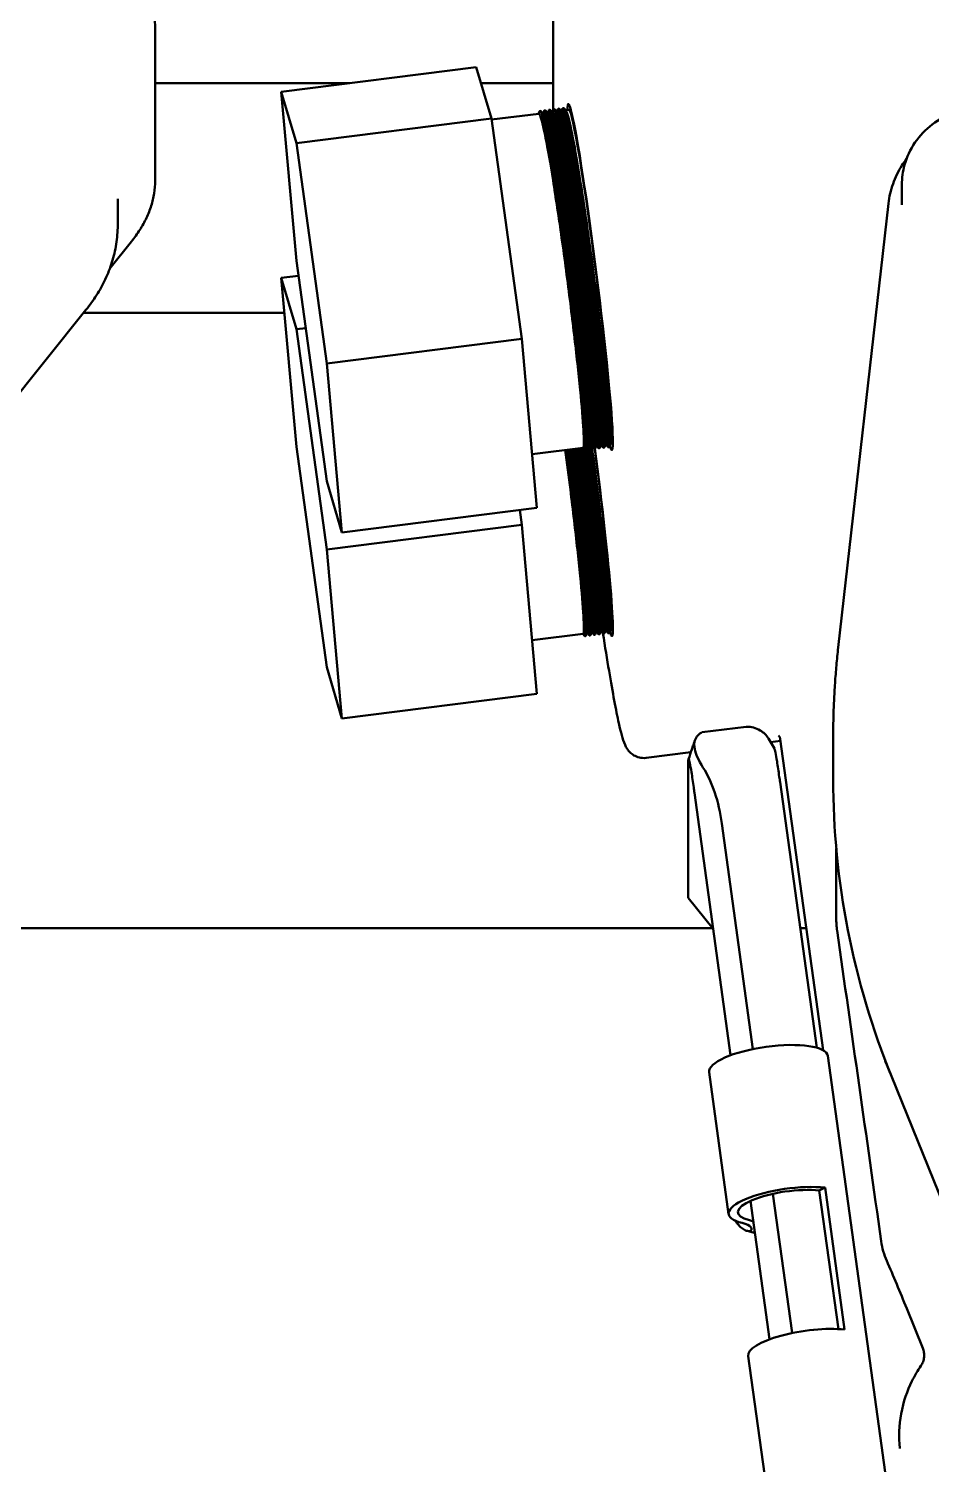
# Model space of a CAD drawing. Header units: inches. Extents: x 11 to 1621, y 11 to 1332.
# Drawn here: x 762.317 to 764.215, y 367.962 to 370.982 of the extents above; entities that cross this region are included whole.
import ezdxf

# ---------------------------------------------------------------- set-up
doc = ezdxf.new("R2010")
doc.units = ezdxf.units.IN
doc.header["$LTSCALE"] = 48
doc.header["$MEASUREMENT"] = 0
doc.layers.add('Visible (ANSI)', color=7, linetype='Continuous', lineweight=50)

msp = doc.modelspace()

# ---------------------------------------------------------------- linework, layer by layer
at = {"layer": 'Visible (ANSI)'}
for p, q in [((763.419928, 370.811079), (763.419928, 371.024192)), ((762.582819, 370.981705), (762.582819, 370.661682)), ((763.257909, 370.900598), (762.84806, 370.848998)), ((763.257909, 370.900598), (763.289803, 370.792663)), ((762.991778, 370.867092), (762.582819, 370.867092)), ((763.419928, 370.867092), (763.26781, 370.867092)), ((762.879954, 370.741063), (762.84806, 370.848998)), ((762.84806, 370.848998), (762.879954, 370.493583)), ((763.289803, 370.792663), (762.879954, 370.741063)), ((763.289803, 370.792663), (763.353591, 370.329313)), ((763.290115, 370.7904), (763.389287, 370.802886)), ((763.388733, 370.802816), (763.390675, 370.807445)), ((763.391671, 370.808555), (763.392891, 370.808709)), ((763.394139, 370.807874), (763.397839, 370.802982)), ((763.397162, 370.803877), (763.399046, 370.804114)), ((763.398492, 370.804045), (763.400433, 370.808674)), ((763.40143, 370.809784), (763.402649, 370.809938)), ((763.403897, 370.809103), (763.407598, 370.804211)), ((763.406921, 370.805106), (763.408804, 370.805343)), ((763.40825, 370.805273), (763.410191, 370.809902)), ((763.411188, 370.811013), (763.412408, 370.811166)), ((763.413656, 370.810331), (763.417356, 370.805439)), ((763.416679, 370.806334), (763.418562, 370.806572)), ((763.418008, 370.806502), (763.41995, 370.811131)), ((763.420946, 370.812241), (763.422166, 370.812395)), ((763.423414, 370.81156), (763.427114, 370.806668)), ((763.426437, 370.807563), (763.428321, 370.8078)), ((763.427767, 370.80773), (763.429708, 370.812359)), ((763.430705, 370.81347), (763.431924, 370.813623)), ((763.433172, 370.812788), (763.436873, 370.807896)), ((763.436195, 370.808792), (763.438079, 370.809029)), ((763.437525, 370.808959), (763.439466, 370.813588)), ((763.440463, 370.814698), (763.441683, 370.814852)), ((763.442931, 370.814017), (763.446631, 370.809125)), ((763.445954, 370.81002), (763.453086, 370.810918)), ((762.943742, 370.277713), (762.879954, 370.741063)), ((764.152919, 370.611233), (764.152919, 370.65347)), ((762.504079, 370.624032), (762.504079, 370.567557)), ((764.018955, 369.679848), (764.124575, 370.614026)), ((762.533054, 370.534129), (762.487541, 370.477192)), ((762.879954, 370.493583), (762.943742, 370.030233)), ((762.884275, 370.462194), (762.84806, 370.457635)), ((762.879954, 370.3497), (762.84806, 370.457635)), ((762.84806, 370.457635), (762.879954, 370.10222)), ((762.437419, 370.390336), (762.267752, 370.178084)), ((762.854656, 370.384129), (762.432457, 370.384129)), ((762.899424, 370.352151), (762.879954, 370.3497)), ((762.943742, 369.88635), (762.879954, 370.3497)), ((763.353591, 370.329313), (762.943742, 370.277713)), ((763.353591, 370.329313), (763.385486, 369.973899)), ((762.975636, 369.922299), (762.943742, 370.277713)), ((762.879954, 370.10222), (762.943742, 369.63887)), ((763.375347, 370.086875), (763.482688, 370.100389)), ((763.485625, 370.096008), (763.482343, 370.100346)), ((763.490624, 370.101999), (763.488251, 370.096343)), ((763.490353, 370.101354), (763.492446, 370.101618)), ((763.495383, 370.097236), (763.492101, 370.101574)), ((763.496161, 370.096716), (763.497381, 370.09687)), ((763.500382, 370.103228), (763.49801, 370.097571)), ((763.500111, 370.102583), (763.502205, 370.102846)), ((763.505141, 370.098465), (763.50186, 370.102803)), ((763.50592, 370.097945), (763.507139, 370.098098)), ((763.51014, 370.104456), (763.507768, 370.0988)), ((763.50987, 370.103811), (763.511963, 370.104075)), ((763.5149, 370.099693), (763.511618, 370.104032)), ((763.515678, 370.099173), (763.516898, 370.099327)), ((763.519899, 370.105685), (763.517526, 370.100029)), ((763.519628, 370.10504), (763.521721, 370.105304)), ((763.524658, 370.100922), (763.521376, 370.10526)), ((763.525436, 370.100402), (763.526656, 370.100555)), ((763.529657, 370.106914), (763.527285, 370.101257)), ((763.529386, 370.106269), (763.53148, 370.106532)), ((763.534416, 370.10215), (763.531135, 370.106489)), ((763.535195, 370.10163), (763.536414, 370.101784)), ((763.539415, 370.108142), (763.537043, 370.102486)), ((763.539145, 370.107497), (763.541608, 370.107807)), ((763.486403, 370.095487), (763.487623, 370.095641)), ((762.943742, 370.030233), (762.975636, 369.922299)), ((762.975636, 369.922299), (763.385486, 369.973899)), ((763.34927, 369.969339), (763.353591, 369.93795)), ((763.353591, 369.93795), (762.943742, 369.88635)), ((763.353591, 369.93795), (763.385486, 369.582535)), ((762.975636, 369.530935), (762.943742, 369.88635)), ((763.375347, 369.695511), (763.482688, 369.709026)), ((763.485625, 369.704644), (763.482343, 369.708982)), ((763.486403, 369.704124), (763.487623, 369.704277)), ((763.490624, 369.710636), (763.488251, 369.704979)), ((763.490353, 369.709991), (763.492446, 369.710254)), ((763.495383, 369.705873), (763.492101, 369.710211)), ((763.496161, 369.705352), (763.497381, 369.705506)), ((763.500382, 369.711864), (763.49801, 369.706208)), ((763.500111, 369.711219), (763.502205, 369.711483)), ((763.505141, 369.707101), (763.50186, 369.711439)), ((763.50592, 369.706581), (763.507139, 369.706734)), ((763.51014, 369.713093), (763.507768, 369.707436)), ((763.50987, 369.712448), (763.511963, 369.712711)), ((763.5149, 369.70833), (763.511618, 369.712668)), ((763.515678, 369.707809), (763.516898, 369.707963)), ((763.519899, 369.714321), (763.517526, 369.708665)), ((763.519628, 369.713676), (763.521721, 369.71394)), ((763.524658, 369.709558), (763.521376, 369.713896)), ((763.525436, 369.709038), (763.526656, 369.709192)), ((763.529657, 369.71555), (763.527285, 369.709893)), ((763.529386, 369.714905), (763.53148, 369.715168)), ((763.534416, 369.710787), (763.531135, 369.715125)), ((763.535195, 369.710267), (763.536414, 369.71042)), ((763.539415, 369.716778), (763.537043, 369.711122)), ((763.539145, 369.716133), (763.541608, 369.716444)), ((762.943742, 369.63887), (762.975636, 369.530935)), ((762.975636, 369.530935), (763.385486, 369.582535)), ((763.7332, 369.501671), (763.825157, 369.513249)), ((764.008419, 369.492928), (764.008419, 369.40372)), ((763.872046, 369.488908), (763.872049, 369.488903)), ((763.884677, 369.467957), (763.872068, 369.488914)), ((763.875672, 369.480736), (763.87567, 369.480736)), ((763.897678, 369.483507), (763.876896, 369.48089)), ((763.897159, 369.487278), (763.987259, 368.83281)), ((763.709101, 369.459765), (763.615066, 369.447926)), ((763.703642, 369.438834), (763.703642, 369.153369)), ((763.792489, 368.822242), (763.716489, 369.374292)), ((763.973702, 368.838213), (763.896776, 369.39699)), ((763.774408, 369.309668), (763.839699, 368.835405)), ((764.014888, 369.109256), (764.014888, 369.257467)), ((763.755863, 369.088287), (763.703642, 369.153369)), ((763.754461, 369.090034), (761.409929, 369.090034)), ((763.951847, 369.090034), (763.939034, 369.090034)), ((764.120413, 367.925263), (763.997081, 368.821128)), ((764.127933, 368.784997), (764.120921, 368.802313)), ((763.788577, 368.488143), (763.747467, 368.786764)), ((764.13065, 368.778245), (764.485501, 367.902041)), ((763.881612, 368.530957), (763.92192, 368.238161)), ((763.979171, 368.537888), (763.991353, 368.543918)), ((763.979171, 368.537888), (764.019306, 368.246351)), ((763.991353, 368.543918), (764.032464, 368.245296)), ((763.87471, 368.224999), (763.834639, 368.516066)), ((763.827236, 368.453008), (763.839927, 368.449456)), ((764.163083, 368.28957), (764.196734, 368.206474)), ((763.870798, 367.8909), (763.829688, 368.189521))]:
    msp.add_line(p, q, dxfattribs=at)
for centre, major_axis, ratio, start_param, end_param in [((760.83085, 370.981705), (1.751969, 0), 0.2923717, 0, 0.22959015), ((763.497347, 370.459363), (0.045812, -0.363879), 0.03816217, 6.03921587, 9.68578067), ((763.497347, 370.459363), (0.044261, -0.351555), 0.03816217, 0, 3.14159265), ((763.497347, 370.067999), (0.044261, -0.351555), 0.03816217, 0, 1.65171377), ((763.497347, 370.067999), (0.045812, -0.363879), 0.03816217, 6.03921587, 7.9329121), ((763.616657, 369.209233), (0.118313, 0.292239), 0.09871395, 0.0551503, 0.29093371), ((763.864287, 369.468627), (0.030432, 0.024979), 0.94226838, 0, 0.00001325), ((763.616657, 369.209233), (0.03398, 0.279269), 0.56645007, 5.14816955, 5.67826519), ((765.819443, 369.40372), (-1.811024, 0), 0.95630476, 0, 0.36950216), ((763.872274, 368.803946), (0.124807, 0.017182), 0.28987042, 0, 3.14159265), ((764.304486, 368.870296), (-0.19685, 0), 0.95630476, 0.30393759, 0.3694862), ((763.913384, 368.505325), (-0.124807, -0.017182), 0.28987042, 3.99837377, 6.93566978), ((763.913384, 368.505325), (-0.105306, -0.014497), 0.28987042, 3.99837377, 6.93566978), ((763.751006, 368.445169), (0.085979, 0.011836), 0.28987042, 0.15451421, 0.65248447), ((763.751006, 368.445169), (-0.10548, -0.014521), 0.28987042, 3.65931266, 3.79407713), ((763.954495, 368.206703), (-0.124807, -0.017182), 0.28987042, 3.99837377, 6.28318531)]:
    msp.add_ellipse(centre, major_axis=major_axis, ratio=ratio, start_param=start_param, end_param=end_param, dxfattribs=at)
for points, knots in [([(763.482688, 370.100389), (763.483714, 370.100519), (763.484243, 370.104613), (763.484273, 370.124894), (763.483045, 370.146133), (763.478255, 370.203353), (763.474799, 370.238441), (763.466238, 370.316997), (763.461277, 370.359459), (763.450047, 370.449555), (763.443827, 370.496447), (763.431318, 370.585274), (763.425152, 370.626469), (763.413569, 370.698678), (763.408262, 370.729109), (763.398861, 370.776447), (763.394924, 370.792353), (763.390971, 370.801736), (763.390044, 370.802981), (763.389287, 370.802886)], [-4.04730606, -4.04730606, -4.04730606, -4.04730606, -3.81227517, -3.81227517, -3.45155933, -3.45155933, -3.09900411, -3.09900411, -2.75756594, -2.75756594, -2.4000838, -2.4000838, -2.05150972, -2.05150972, -1.70586746, -1.70586746, -1.34764332, -1.34764332, -1.21092036, -1.21092036, -1.21092036, -1.21092036]), ([(763.397839, 370.802982), (763.398273, 370.802409), (763.398743, 370.80154), (763.402075, 370.79387), (763.405979, 370.778252), (763.415332, 370.731406), (763.420626, 370.701148), (763.432187, 370.629242), (763.438343, 370.588194), (763.450852, 370.499539), (763.457081, 370.452665), (763.468344, 370.362484), (763.473326, 370.319927), (763.481937, 370.241118), (763.485423, 370.205865), (763.490262, 370.148465), (763.491531, 370.127082), (763.491595, 370.107721), (763.491275, 370.103553), (763.490624, 370.101999)], [-32.28610733, -32.28610733, -32.28610733, -32.28610733, -32.22188203, -32.22188203, -31.86389066, -31.86389066, -31.51784785, -31.51784785, -31.16948179, -31.16948179, -30.8119941, -30.8119941, -30.4704931, -30.4704931, -30.11815727, -30.11815727, -29.76072107, -29.76072107, -29.56957791, -29.56957791, -29.56957791, -29.56957791]), ([(763.492447, 370.101618), (763.493746, 370.101782), (763.494248, 370.108297), (763.493513, 370.136155), (763.491881, 370.159949), (763.486399, 370.221314), (763.482646, 370.25802), (763.473576, 370.339126), (763.468389, 370.382611), (763.456776, 370.473869), (763.450422, 370.520832), (763.437899, 370.60794), (763.431848, 370.64747), (763.420508, 370.716329), (763.415334, 370.744856), (763.406478, 370.78671), (763.402916, 370.79942), (763.399934, 370.803811), (763.399464, 370.804167), (763.399046, 370.804114)], [-9.7199594, -9.7199594, -9.7199594, -9.7199594, -9.42303498, -9.42303498, -9.06562691, -9.06562691, -8.71528798, -8.71528798, -8.37232413, -8.37232413, -8.0121448, -8.0121448, -7.66580325, -7.66580325, -7.31478978, -7.31478978, -6.95909256, -6.95909256, -6.88365046, -6.88365046, -6.88365046, -6.88365046]), ([(763.407598, 370.804211), (763.407617, 370.804185), (763.407636, 370.80416), (763.410077, 370.80081), (763.413603, 370.788404), (763.422406, 370.747078), (763.427568, 370.718731), (763.438885, 370.650189), (763.444924, 370.610822), (763.457437, 370.523954), (763.463793, 370.477062), (763.475436, 370.385761), (763.480646, 370.342168), (763.489766, 370.260812), (763.493548, 370.223954), (763.4991, 370.162165), (763.500772, 370.138109), (763.501522, 370.111769), (763.501237, 370.105262), (763.500383, 370.103228)], [-26.61353883, -26.61353883, -26.61353883, -26.61353883, -26.61071906, -26.61071906, -26.25525899, -26.25525899, -25.90363279, -25.90363279, -25.55749811, -25.55749811, -25.1975597, -25.1975597, -24.85433764, -24.85433764, -24.50421806, -24.50421806, -24.14680057, -24.14680057, -23.89685536, -23.89685536, -23.89685536, -23.89685536]), ([(763.502205, 370.102846), (763.50227, 370.102855), (763.502333, 370.102879), (763.5038, 370.103844), (763.504146, 370.113203), (763.502558, 370.148585), (763.500527, 370.175012), (763.494343, 370.240591), (763.490306, 370.278775), (763.480727, 370.362402), (763.475286, 370.407036), (763.463374, 370.498684), (763.457005, 370.544822), (763.444611, 370.62928), (763.438695, 370.667055), (763.427604, 370.732563), (763.422555, 370.759165), (763.41427, 370.795368), (763.411097, 370.804858), (763.408962, 370.805348), (763.408882, 370.805353), (763.408804, 370.805343)], [-15.3924728, -15.3924728, -15.3924728, -15.3924728, -15.37756527, -15.37756527, -15.035962, -15.035962, -14.67846669, -14.67846669, -14.33035335, -14.33035335, -13.98379443, -13.98379443, -13.62608666, -13.62608666, -13.28188191, -13.28188191, -12.92351091, -12.92351091, -12.57028979, -12.57028979, -12.55622298, -12.55622298, -12.55622298, -12.55622298]), ([(763.417356, 370.805439), (763.419343, 370.802812), (763.422091, 370.79397), (763.429646, 370.761229), (763.434683, 370.734809), (763.445751, 370.669613), (763.451653, 370.632005), (763.464033, 370.547806), (763.470402, 370.501752), (763.482341, 370.410077), (763.487805, 370.365334), (763.49743, 370.281484), (763.501491, 370.243177), (763.507736, 370.177235), (763.509803, 370.150577), (763.511385, 370.116363), (763.511199, 370.106977), (763.510141, 370.104457)], [-20.94101583, -20.94101583, -20.94101583, -20.94101583, -20.64645344, -20.64645344, -20.28730188, -20.28730188, -19.94329156, -19.94329156, -19.58580674, -19.58580674, -19.23882224, -19.23882224, -18.89090707, -18.89090707, -18.53340582, -18.53340582, -18.22424111, -18.22424111, -18.22424111, -18.22424111]), ([(763.511963, 370.104075), (763.512314, 370.104119), (763.512608, 370.104628), (763.513851, 370.109805), (763.51376, 370.122574), (763.511264, 370.164018), (763.50887, 370.192436), (763.501982, 370.262231), (763.497502, 370.30323), (763.487315, 370.389795), (763.481753, 370.434292), (763.469735, 370.524741), (763.46338, 370.5698), (763.451178, 370.651099), (763.445433, 370.686869), (763.434786, 370.747701), (763.430003, 370.771604), (763.422837, 370.80016), (763.420271, 370.806787), (763.418562, 370.806572)], [-21.06504696, -21.06504696, -21.06504696, -21.06504696, -20.98461953, -20.98461953, -20.63895029, -20.63895029, -20.29039313, -20.29039313, -19.93291231, -19.93291231, -19.59147183, -19.59147183, -19.23632474, -19.23632474, -18.89430754, -18.89430754, -18.53692953, -18.53692953, -18.22877631, -18.22877631, -18.22877631, -18.22877631]), ([(763.427114, 370.806668), (763.428708, 370.80456), (763.430795, 370.798449), (763.437004, 370.773907), (763.441551, 370.751425), (763.452147, 370.691564), (763.458182, 370.654117), (763.470663, 370.570956), (763.476972, 370.526238), (763.488954, 370.436135), (763.494522, 370.391627), (763.504727, 370.304992), (763.509218, 370.263932), (763.516134, 370.193973), (763.518542, 370.165455), (763.521069, 370.123813), (763.521175, 370.110936), (763.520096, 370.106241), (763.520001, 370.10593), (763.519899, 370.105685)], [-15.26833641, -15.26833641, -15.26833641, -15.26833641, -15.03163463, -15.03163463, -14.68793163, -14.68793163, -14.32749374, -14.32749374, -13.97486266, -13.97486266, -13.6334438, -13.6334438, -13.27596523, -13.27596523, -12.92731945, -12.92731945, -12.58181514, -12.58181514, -12.55173015, -12.55173015, -12.55173015, -12.55173015]), ([(763.521721, 370.105304), (763.52234, 370.105382), (763.52278, 370.106902), (763.523643, 370.117041), (763.52316, 370.132519), (763.519909, 370.178987), (763.517132, 370.209905), (763.509553, 370.283768), (763.504789, 370.326199), (763.494171, 370.414484), (763.488439, 370.459309), (763.476251, 370.549184), (763.469899, 370.593302), (763.45767, 370.672925), (763.451922, 370.707713), (763.44179, 370.762935), (763.437466, 370.783138), (763.431625, 370.803725), (763.429694, 370.807973), (763.428321, 370.8078)], [-26.737765, -26.737765, -26.737765, -26.737765, -26.59587262, -26.59587262, -26.25340117, -26.25340117, -25.90258601, -25.90258601, -25.54519973, -25.54519973, -25.20329674, -25.20329674, -24.84832493, -24.84832493, -24.4953697, -24.4953697, -24.14965926, -24.14965926, -23.90139145, -23.90139145, -23.90139145, -23.90139145]), ([(763.436873, 370.807896), (763.438076, 370.806305), (763.439563, 370.802428), (763.444702, 370.78442), (763.449016, 370.764318), (763.459128, 370.709296), (763.464864, 370.674621), (763.477081, 370.595151), (763.483435, 370.551063), (763.495631, 370.4612), (763.501371, 370.41636), (763.512005, 370.328008), (763.51678, 370.285524), (763.524387, 370.211504), (763.527179, 370.180487), (763.53046, 370.133818), (763.530959, 370.118232), (763.530205, 370.109001), (763.529969, 370.107657), (763.529657, 370.106914)], [-9.59556743, -9.59556743, -9.59556743, -9.59556743, -9.41672201, -9.41672201, -9.07092305, -9.07092305, -8.71824792, -8.71824792, -8.36317418, -8.36317418, -8.02120569, -8.02120569, -7.663823, -7.663823, -7.3129152, -7.3129152, -6.97052729, -6.97052729, -6.87908626, -6.87908626, -6.87908626, -6.87908626]), ([(763.53148, 370.106532), (763.532352, 370.106642), (763.532866, 370.109619), (763.533247, 370.125399), (763.532383, 370.143473), (763.528399, 370.194808), (763.525252, 370.228074), (763.517007, 370.305804), (763.511966, 370.349672), (763.500892, 370.439717), (763.494986, 370.484896), (763.482602, 370.574314), (763.476233, 370.617564), (763.464302, 370.693246), (763.458844, 370.72526), (763.449231, 370.775337), (763.445177, 370.792887), (763.440458, 370.806796), (763.43911, 370.809158), (763.438079, 370.809029)], [-32.41052686, -32.41052686, -32.41052686, -32.41052686, -32.21049352, -32.21049352, -31.86913753, -31.86913753, -31.51608154, -31.51608154, -31.15714712, -31.15714712, -30.81308316, -30.81308316, -30.45553686, -30.45553686, -30.10867133, -30.10867133, -29.76070155, -29.76070155, -29.57414962, -29.57414962, -29.57414962, -29.57414962]), ([(763.446631, 370.809125), (763.447421, 370.808081), (763.448334, 370.806051), (763.452424, 370.79409), (763.456469, 370.776638), (763.466062, 370.726748), (763.47151, 370.694831), (763.483431, 370.619293), (763.4898, 370.576078), (763.502189, 370.486684), (763.508101, 370.441496), (763.519185, 370.351444), (763.52423, 370.307572), (763.532498, 370.229728), (763.53566, 370.196366), (763.539675, 370.144828), (763.540556, 370.126645), (763.540232, 370.112172), (763.539925, 370.109357), (763.539415, 370.108142)], [-3.92279027, -3.92279027, -3.92279027, -3.92279027, -3.80549865, -3.80549865, -3.45744502, -3.45744502, -3.1107562, -3.1107562, -2.75311566, -2.75311566, -2.40896942, -2.40896942, -2.05035992, -2.05035992, -1.69720755, -1.69720755, -1.35585458, -1.35585458, -1.20633108, -1.20633108, -1.20633108, -1.20633108]), ([(764.487565, 370.65347), (764.487565, 370.670582), (764.484729, 370.687689), (764.473692, 370.7202), (764.465474, 370.735588), (764.444468, 370.763189), (764.431641, 370.775364), (764.402631, 370.795303), (764.386416, 370.803014), (764.352224, 370.813167), (764.334236, 370.815564), (764.298341, 370.814749), (764.280437, 370.811522), (764.2466, 370.799733), (764.230664, 370.791189), (764.202466, 370.769655), (764.190178, 370.756705), (764.170546, 370.727756), (764.163154, 370.711799), (764.154822, 370.68154), (764.152919, 370.667506), (764.152919, 370.65347)], [4.58148929, 4.58148929, 4.58148929, 4.58148929, 4.89541202, 4.89541202, 5.21063857, 5.21063857, 5.52910284, 5.52910284, 5.85122862, 5.85122862, 6.17601846, 6.17601846, 6.50167162, 6.50167162, 6.82616586, 6.82616586, 7.14774785, 7.14774785, 7.4655862, 7.4655862, 7.72308194, 7.72308194, 7.72308194, 7.72308194]), ([(764.162719, 370.708014), (764.159186, 370.703424), (764.15586, 370.698673), (764.145154, 370.68179), (764.138888, 370.668938), (764.129397, 370.642128), (764.126174, 370.628172), (764.124575, 370.614026)], [0.805420787, 0.805420787, 0.805420787, 0.805420787, 0.894750939, 0.894750939, 1.113472399, 1.113472399, 1.332193858, 1.332193858, 1.332193858, 1.332193858]), ([(762.582819, 370.661682), (762.582819, 370.652899), (762.582128, 370.644117), (762.579381, 370.626638), (762.577325, 370.617942), (762.571894, 370.600699), (762.568519, 370.592153), (762.560502, 370.575246), (762.555861, 370.566885), (762.545361, 370.55036), (762.539502, 370.542195), (762.533054, 370.534129)], [1.570796327, 1.570796327, 1.570796327, 1.570796327, 1.616714357, 1.616714357, 1.662632388, 1.662632388, 1.708550419, 1.708550419, 1.754468449, 1.754468449, 1.80038648, 1.80038648, 1.80038648, 1.80038648]), ([(762.504079, 370.567557), (762.504079, 370.554415), (762.503039, 370.541275), (762.498976, 370.515424), (762.495956, 370.502716), (762.488181, 370.478035), (762.48343, 370.466061), (762.472484, 370.442976), (762.466291, 370.431863), (762.452709, 370.410486), (762.44532, 370.400221), (762.437419, 370.390336)], [1.570796327, 1.570796327, 1.570796327, 1.570796327, 1.616714357, 1.616714357, 1.662632388, 1.662632388, 1.708550419, 1.708550419, 1.754468449, 1.754468449, 1.80038648, 1.80038648, 1.80038648, 1.80038648]), ([(763.452294, 370.096563), (763.457854, 370.055152), (763.463173, 370.013283), (763.473202, 369.929656), (763.477772, 369.888931), (763.485329, 369.815539), (763.488172, 369.783971), (763.491474, 369.736734), (763.491945, 369.72114), (763.491128, 369.712481), (763.490907, 369.711311), (763.490624, 369.710636)], [-28.18366844, -28.18366844, -28.18366844, -28.18366844, -27.86324125, -27.86324125, -27.5197568, -27.5197568, -27.16287377, -27.16287377, -26.81464354, -26.81464354, -26.73163757, -26.73163757, -26.73163757, -26.73163757]), ([(763.492447, 369.710254), (763.493746, 369.710418), (763.494248, 369.716934), (763.493513, 369.744791), (763.491881, 369.768586), (763.486399, 369.82995), (763.482646, 369.866656), (763.473576, 369.947762), (763.468389, 369.991248), (763.460128, 370.056165), (763.457454, 370.076612), (763.454734, 370.09687)], [-9.7199594, -9.7199594, -9.7199594, -9.7199594, -9.42303498, -9.42303498, -9.06562691, -9.06562691, -8.71528798, -8.71528798, -8.37232413, -8.37232413, -8.21509707, -8.21509707, -8.21509707, -8.21509707]), ([(763.462053, 370.097791), (763.466524, 370.064491), (763.470853, 370.030811), (763.480266, 369.954091), (763.485067, 369.912349), (763.493232, 369.835804), (763.49645, 369.80206), (763.500642, 369.748829), (763.50156, 369.729889), (763.501172, 369.715655), (763.50087, 369.713027), (763.500382, 369.711864)], [-22.51100567, -22.51100567, -22.51100567, -22.51100567, -22.25279203, -22.25279203, -21.91124121, -21.91124121, -21.55697192, -21.55697192, -21.20196755, -21.20196755, -21.05891566, -21.05891566, -21.05891566, -21.05891566]), ([(763.502205, 369.711483), (763.50227, 369.711491), (763.502333, 369.711515), (763.5038, 369.71248), (763.504146, 369.721839), (763.502558, 369.757221), (763.500527, 369.783649), (763.494343, 369.849227), (763.490306, 369.887411), (763.480727, 369.971039), (763.475286, 370.015672), (763.467801, 370.07326), (763.466155, 370.08572), (763.464493, 370.098098)], [-15.3924728, -15.3924728, -15.3924728, -15.3924728, -15.37756527, -15.37756527, -15.035962, -15.035962, -14.67846669, -14.67846669, -14.33035335, -14.33035335, -13.98379443, -13.98379443, -13.8878196, -13.8878196, -13.8878196, -13.8878196]), ([(763.471811, 370.09902), (763.47525, 370.073409), (763.478611, 370.047528), (763.487367, 369.977696), (763.492391, 369.93495), (763.501099, 369.855651), (763.504643, 369.820081), (763.509619, 369.76183), (763.510966, 369.739935), (763.511148, 369.719312), (763.51083, 369.714738), (763.51014, 369.713093)], [-16.83826972, -16.83826972, -16.83826972, -16.83826972, -16.63950442, -16.63950442, -16.29782603, -16.29782603, -15.94591309, -15.94591309, -15.58852338, -15.58852338, -15.38617763, -15.38617763, -15.38617763, -15.38617763]), ([(763.511963, 369.712711), (763.512314, 369.712755), (763.512608, 369.713265), (763.513851, 369.718441), (763.51376, 369.73121), (763.511264, 369.772654), (763.50887, 369.801072), (763.501982, 369.870867), (763.497502, 369.911866), (763.487315, 369.998432), (763.481753, 370.042928), (763.475327, 370.091293), (763.47479, 370.095315), (763.474251, 370.099327)], [-21.06504696, -21.06504696, -21.06504696, -21.06504696, -20.98461953, -20.98461953, -20.63895029, -20.63895029, -20.29039313, -20.29039313, -19.93291231, -19.93291231, -19.59147183, -19.59147183, -19.56043565, -19.56043565, -19.56043565, -19.56043565]), ([(763.48157, 370.100248), (763.483808, 370.083577), (763.486016, 370.06677), (763.493948, 370.005048), (763.499262, 369.960919), (763.508694, 369.877491), (763.512652, 369.839264), (763.51831, 369.776991), (763.520037, 369.753035), (763.52109, 369.724168), (763.520838, 369.716553), (763.5199, 369.714322)], [-11.16551809, -11.16551809, -11.16551809, -11.16551809, -11.03619296, -11.03619296, -10.69079475, -10.69079475, -10.33242508, -10.33242508, -9.98764456, -9.98764456, -9.71344302, -9.71344302, -9.71344302, -9.71344302]), ([(763.521721, 369.71394), (763.52234, 369.714018), (763.52278, 369.715539), (763.523643, 369.725677), (763.52316, 369.741156), (763.519909, 369.787624), (763.517132, 369.818541), (763.509553, 369.892405), (763.504789, 369.934835), (763.494736, 370.018424), (763.48968, 370.05821), (763.484402, 370.097623)], [-26.737765, -26.737765, -26.737765, -26.737765, -26.59587262, -26.59587262, -26.25340117, -26.25340117, -25.90258601, -25.90258601, -25.54519973, -25.54519973, -25.24049874, -25.24049874, -25.24049874, -25.24049874]), ([(763.491328, 370.101477), (763.492558, 370.092315), (763.49378, 370.083106), (763.500829, 370.029334), (763.506286, 369.985009), (763.516221, 369.899276), (763.520528, 369.859018), (763.526925, 369.792068), (763.529034, 369.765535), (763.530923, 369.728816), (763.53079, 369.718249), (763.529657, 369.71555)], [-5.49278472, -5.49278472, -5.49278472, -5.49278472, -5.42180308, -5.42180308, -5.07946747, -5.07946747, -4.71859985, -4.71859985, -4.3716689, -4.3716689, -4.04081864, -4.04081864, -4.04081864, -4.04081864]), ([(763.53148, 369.715169), (763.532352, 369.715278), (763.532866, 369.718255), (763.533247, 369.734035), (763.532383, 369.75211), (763.528399, 369.803444), (763.525252, 369.83671), (763.517007, 369.914441), (763.511966, 369.958309), (763.502468, 370.035538), (763.49838, 370.067351), (763.494161, 370.098852)], [-32.41052686, -32.41052686, -32.41052686, -32.41052686, -32.21049352, -32.21049352, -31.86913753, -31.86913753, -31.51608154, -31.51608154, -31.15714712, -31.15714712, -30.91313222, -30.91313222, -30.91313222, -30.91313222]), ([(763.501086, 370.102706), (763.5012, 370.101856), (763.501314, 370.101007), (763.504576, 370.07666), (763.50765, 370.053), (763.516171, 369.9853), (763.521234, 369.942372), (763.530034, 369.862613), (763.533631, 369.826749), (763.538736, 369.767704), (763.540157, 369.745328), (763.540455, 369.723483), (763.540141, 369.71851), (763.539415, 369.716779)], [-2.6560338, -2.6560338, -2.6560338, -2.6560338, -2.64947306, -2.64947306, -2.46811624, -2.46811624, -2.12620422, -2.12620422, -1.77468703, -1.77468703, -1.41733684, -1.41733684, -1.20436405, -1.20436405, -1.20436405, -1.20436405]), ([(763.482688, 369.709026), (763.483714, 369.709155), (763.484243, 369.713249), (763.484273, 369.733531), (763.483045, 369.754769), (763.478255, 369.81199), (763.474799, 369.847078), (763.466238, 369.925633), (763.461277, 369.968095), (763.452332, 370.039858), (763.448701, 370.067901), (763.444976, 370.095641)], [-4.04730606, -4.04730606, -4.04730606, -4.04730606, -3.81227517, -3.81227517, -3.45155933, -3.45155933, -3.09900411, -3.09900411, -2.75756594, -2.75756594, -2.54230327, -2.54230327, -2.54230327, -2.54230327]), ([(763.615066, 369.447926), (763.610187, 369.447311), (763.605239, 369.447662), (763.596344, 369.44971), (763.592537, 369.451442), (763.585901, 369.455332), (763.583388, 369.457496), (763.578729, 369.462057), (763.577085, 369.464272), (763.573182, 369.469984), (763.57191, 369.472731), (763.564929, 369.488478), (763.5622, 369.500975), (763.551835, 369.547705), (763.544889, 369.584783), (763.53305, 369.654924), (763.528761, 369.681469), (763.524325, 369.709998)], [3.435904894, 3.435904894, 3.435904894, 3.435904894, 3.449899965, 3.449899965, 3.465239182, 3.465239182, 3.48396964, 3.48396964, 3.510139483, 3.510139483, 3.562155548, 3.562155548, 3.824157492, 3.824157492, 4.173384688, 4.173384688, 4.356634475, 4.356634475, 4.356634475, 4.356634475]), ([(764.018955, 369.679848), (764.017552, 369.667436), (764.016288, 369.655009), (764.014041, 369.630131), (764.013058, 369.61768), (764.011372, 369.592761), (764.010669, 369.580293), (764.009544, 369.555345), (764.009122, 369.542865), (764.00856, 369.517899), (764.008419, 369.505413), (764.008419, 369.492928)], [1.332193858, 1.332193858, 1.332193858, 1.332193858, 1.353734413, 1.353734413, 1.375274968, 1.375274968, 1.396815523, 1.396815523, 1.418356078, 1.418356078, 1.439896633, 1.439896633, 1.439896633, 1.439896633]), ([(763.73457, 369.427999), (763.725345, 369.442541), (763.719548, 369.455768), (763.715136, 369.477926), (763.716595, 369.486492), (763.721723, 369.492541)], [0, 0, 0, 0, 0.182151197, 0.182151197, 0.364333505, 0.364333505, 0.364333505, 0.364333505]), ([(763.825275, 369.513263), (763.831086, 369.51397), (763.836291, 369.513034), (763.845771, 369.510113), (763.850213, 369.50808), (763.854783, 369.505569)], [0.000626091, 0.000626091, 0.000626091, 0.000626091, 0.089063155, 0.089063155, 0.174231096, 0.174231096, 0.174231096, 0.174231096]), ([(763.894718, 369.493606), (763.894789, 369.49352), (763.894911, 369.493363), (763.895222, 369.492901), (763.895411, 369.492594), (763.895813, 369.491836), (763.896025, 369.491384), (763.896429, 369.490361), (763.896619, 369.48979), (763.89694, 369.488573), (763.89707, 369.487928), (763.897159, 369.487278)], [4.496428482, 4.496428482, 4.496428482, 4.496428482, 4.531643642, 4.531643642, 4.566858802, 4.566858802, 4.602073962, 4.602073962, 4.637289122, 4.637289122, 4.672504282, 4.672504282, 4.672504282, 4.672504282]), ([(763.704251, 369.445358), (763.706499, 369.452036), (763.708747, 369.458714), (763.71212, 369.468732), (763.713244, 369.472071), (763.71493, 369.47708), (763.715492, 369.478749), (763.716335, 369.481254), (763.716616, 369.482088), (763.717038, 369.483341), (763.717179, 369.483758), (763.71746, 369.484595), (763.717607, 369.485032), (763.717762, 369.485489)], [0, 0, 0, 0, 0.059222345, 0.059222345, 0.088833517, 0.088833517, 0.103639103, 0.103639103, 0.111041897, 0.111041897, 0.114743293, 0.114743293, 0.11846531, 0.11846531, 0.11846531, 0.11846531]), ([(763.89509, 369.408278), (763.893229, 369.419802), (763.891701, 369.430847), (763.8891, 369.447835), (763.888023, 369.454271), (763.886132, 369.46378), (763.885365, 369.466619), (763.884749, 369.46783), (763.884712, 369.467897), (763.884676, 369.467957)], [0, 0, 0, 0, 0.093991452, 0.093991452, 0.171663916, 0.171663916, 0.249325526, 0.249325526, 0.254368891, 0.254368891, 0.254368891, 0.254368891]), ([(763.703791, 369.442153), (763.703741, 369.441632), (763.703704, 369.441094), (763.703654, 369.439987), (763.703642, 369.439418), (763.703642, 369.438834)], [-0.0304557855, -0.0304557855, -0.0304557855, -0.0304557855, -0.0152278774, -0.0152278774, 0, 0, 0, 0]), ([(763.703791, 369.442153), (763.704101, 369.44537), (763.704348, 369.446501), (763.705425, 369.444001), (763.706122, 369.441172), (763.708009, 369.431698), (763.709153, 369.425287), (763.711954, 369.408312), (763.713684, 369.397246), (763.715046, 369.38561)], [0, 0, 0, 0, 0.093988099, 0.093988099, 0.171664013, 0.171664013, 0.249329006, 0.249329006, 0.34371396, 0.34371396, 0.34371396, 0.34371396]), ([(763.89509, 369.408278), (763.895391, 369.406411), (763.895683, 369.404536), (763.896244, 369.400773), (763.896515, 369.398884), (763.896776, 369.39699)], [-0.0304557855, -0.0304557855, -0.0304557855, -0.0304557855, -0.0152278774, -0.0152278774, 0, 0, 0, 0]), ([(763.716489, 369.374292), (763.716228, 369.376186), (763.715977, 369.378077), (763.715496, 369.38185), (763.715266, 369.383733), (763.715046, 369.38561)], [-0.0304567069, -0.0304567069, -0.0304567069, -0.0304567069, -0.0152288688, -0.0152288688, -0.000001, -0.000001, -0.000001, -0.000001]), ([(764.016572, 369.084581), (764.016502, 369.085074), (764.016434, 369.085569), (764.016305, 369.086542), (764.016244, 369.087021), (764.016117, 369.088046), (764.016052, 369.088593), (764.015905, 369.089893), (764.015825, 369.090646), (764.015582, 369.093095), (764.015438, 369.094802), (764.015201, 369.098234), (764.015108, 369.099955), (764.014979, 369.103176), (764.014937, 369.104668), (764.014897, 369.107196), (764.014888, 369.108225), (764.014888, 369.109256)], [-0.1207114751, -0.1207114751, -0.1207114751, -0.1207114751, -0.1165952926, -0.1165952926, -0.1126432268, -0.1126432268, -0.1081591512, -0.1081591512, -0.102033803, -0.102033803, -0.0883540187, -0.0883540187, -0.0747870554, -0.0747870554, -0.0631620128, -0.0631620128, -0.0551992406, -0.0551992406, -0.0551992406, -0.0551992406]), ([(764.016572, 369.084581), (764.031917, 368.976854), (764.047361, 368.868635), (764.078504, 368.649591), (764.093686, 368.542409), (764.10932, 368.431142)], [0.000001, 0.000001, 0.000001, 0.000001, 0.90107091, 0.90107091, 1.80608596, 1.80608596, 1.80608596, 1.80608596]), ([(763.835432, 368.4607), (763.835569, 368.460511), (763.835698, 368.460324), (763.83805, 368.456624), (763.83697, 368.45327), (763.831424, 368.452222), (763.829074, 368.452383), (763.823563, 368.454192), (763.82042, 368.455854), (763.812409, 368.461634), (763.80698, 368.467304), (763.80247, 368.474425)], [0.093019394, 0.093019394, 0.093019394, 0.093019394, 0.09827869, 0.09827869, 0.196557379, 0.196557379, 0.23881093, 0.23881093, 0.281064481, 0.281064481, 0.353393036, 0.353393036, 0.353393036, 0.353393036]), ([(764.120921, 368.389958), (764.118084, 368.39644), (764.11567, 368.40315), (764.111806, 368.416903), (764.110342, 368.423871), (764.10932, 368.431142)], [-0.121409392, -0.121409392, -0.121409392, -0.121409392, -0.059769857, -0.059769857, -0.000001, -0.000001, -0.000001, -0.000001]), ([(764.120921, 368.389958), (764.127773, 368.374303), (764.134857, 368.357734), (764.148877, 368.324334), (764.15603, 368.306987), (764.163083, 368.28957)], [0.000001, 0.000001, 0.000001, 0.000001, 0.148309241, 0.148309241, 0.29690746, 0.29690746, 0.29690746, 0.29690746]), ([(764.192904, 368.169173), (764.194742, 368.171815), (764.196223, 368.174669), (764.198485, 368.180789), (764.199224, 368.184045), (764.199866, 368.190629), (764.199772, 368.193937), (764.1988, 368.200371), (764.197945, 368.203485), (764.196734, 368.206474)], [-0.103542483, -0.103542483, -0.103542483, -0.103542483, -0.078240059, -0.078240059, -0.051797007, -0.051797007, -0.025542893, -0.025542893, -0.00000032, -0.00000032, -0.00000032, -0.00000032]), ([(764.173944, 368.136742), (764.164297, 368.116824), (764.15589, 368.093849), (764.146683, 368.044091), (764.14578, 368.019761), (764.148674, 367.995515), (764.148691, 367.995373), (764.148708, 367.995231)], [0, 0, 0, 0, 0.174908899, 0.174908899, 0.337100928, 0.337100928, 0.338056142, 0.338056142, 0.338056142, 0.338056142])]:
    msp.add_open_spline(points, degree=3, knots=knots, dxfattribs=at)
for points, weights, knots in [([(763.390675, 370.807445), (763.39586, 370.819809), (763.414308, 370.713429), (763.438594, 370.573387), (763.462879, 370.372634), (763.487165, 370.171881), (763.487978, 370.111272), (763.488229, 370.092564), (763.485625, 370.096008)], [0.954762332266, 0.894842700928, 1, 0.866025403784, 1, 0.866025403784, 1, 0.95442457583, 0.939856810529], [0.0337526454, 0.0337526454, 0.0337526454, 0.0555555556, 0.0555555556, 0.0833333333, 0.0833333333, 0.1111111111, 0.1111111111, 0.1205605444, 0.1205605444, 0.1205605444]), ([(763.487623, 370.095641), (763.489407, 370.095866), (763.489198, 370.111426), (763.488385, 370.172034), (763.464099, 370.372787), (763.439813, 370.57354), (763.415528, 370.713583), (763.3989, 370.809466), (763.392891, 370.808709)], [0.945383613167, 0.961799746225, 1, 0.866025403784, 1, 0.866025403784, 1, 0.90422565756, 0.945383613167], [0.8809685951, 0.8809685951, 0.8809685951, 0.8888888889, 0.8888888889, 0.9166666667, 0.9166666667, 0.9444444444, 0.9444444444, 0.9643019284, 0.9643019284, 0.9643019284]), ([(763.400433, 370.808674), (763.405618, 370.821038), (763.424066, 370.714658), (763.448352, 370.574615), (763.472638, 370.373862), (763.496923, 370.173109), (763.497736, 370.112501), (763.497987, 370.093793), (763.495383, 370.097236)], [0.954762332266, 0.894842700928, 1, 0.866025403784, 1, 0.866025403784, 1, 0.95442457583, 0.939856810529], [0.2004193121, 0.2004193121, 0.2004193121, 0.2222222222, 0.2222222222, 0.25, 0.25, 0.2777777778, 0.2777777778, 0.287227211, 0.287227211, 0.287227211]), ([(763.497381, 370.09687), (763.499165, 370.097094), (763.498956, 370.112655), (763.498143, 370.173263), (763.473857, 370.374016), (763.449572, 370.574769), (763.425286, 370.714811), (763.408659, 370.810694), (763.402649, 370.809938)], [0.945383613167, 0.961799746225, 1, 0.866025403784, 1, 0.866025403784, 1, 0.90422565756, 0.945383613167], [0.7143019284, 0.7143019284, 0.7143019284, 0.7222222222, 0.7222222222, 0.75, 0.75, 0.7777777778, 0.7777777778, 0.7976352618, 0.7976352618, 0.7976352618]), ([(763.410191, 370.809902), (763.415377, 370.822267), (763.433825, 370.715886), (763.45811, 370.575844), (763.482396, 370.375091), (763.506682, 370.174338), (763.507495, 370.11373), (763.507746, 370.095022), (763.505141, 370.098465)], [0.954762332266, 0.894842700928, 1, 0.866025403784, 1, 0.866025403784, 1, 0.95442457583, 0.939856810529], [0.3670859787, 0.3670859787, 0.3670859787, 0.3888888889, 0.3888888889, 0.4166666667, 0.4166666667, 0.4444444444, 0.4444444444, 0.4538938777, 0.4538938777, 0.4538938777]), ([(763.507139, 370.098098), (763.508923, 370.098323), (763.508714, 370.113883), (763.507901, 370.174491), (763.483616, 370.375244), (763.45933, 370.575998), (763.435045, 370.71604), (763.418417, 370.811923), (763.412408, 370.811166)], [0.945383613167, 0.961799746225, 1, 0.866025403784, 1, 0.866025403784, 1, 0.90422565756, 0.945383613167], [0.5476352618, 0.5476352618, 0.5476352618, 0.5555555556, 0.5555555556, 0.5833333333, 0.5833333333, 0.6111111111, 0.6111111111, 0.6309685951, 0.6309685951, 0.6309685951]), ([(763.41995, 370.811131), (763.425135, 370.823495), (763.443583, 370.717115), (763.467869, 370.577073), (763.492154, 370.376319), (763.51644, 370.175566), (763.517253, 370.114958), (763.517504, 370.09625), (763.5149, 370.099693)], [0.954762332266, 0.894842700928, 1, 0.866025403784, 1, 0.866025403784, 1, 0.95442457583, 0.939856810529], [0.5337526454, 0.5337526454, 0.5337526454, 0.5555555556, 0.5555555556, 0.5833333333, 0.5833333333, 0.6111111111, 0.6111111111, 0.6205605444, 0.6205605444, 0.6205605444]), ([(763.516898, 370.099327), (763.518682, 370.099551), (763.518473, 370.115112), (763.51766, 370.17572), (763.493374, 370.376473), (763.469088, 370.577226), (763.444803, 370.717269), (763.428175, 370.813151), (763.422166, 370.812395)], [0.945383613167, 0.961799746225, 1, 0.866025403784, 1, 0.866025403784, 1, 0.90422565756, 0.945383613167], [0.3809685951, 0.3809685951, 0.3809685951, 0.3888888889, 0.3888888889, 0.4166666667, 0.4166666667, 0.4444444444, 0.4444444444, 0.4643019284, 0.4643019284, 0.4643019284]), ([(763.429708, 370.812359), (763.434893, 370.824724), (763.453341, 370.718344), (763.477627, 370.578301), (763.501913, 370.377548), (763.526198, 370.176795), (763.527011, 370.116187), (763.527262, 370.097479), (763.524658, 370.100922)], [0.954762332266, 0.894842700928, 1, 0.866025403784, 1, 0.866025403784, 1, 0.95442457583, 0.939856810529], [0.7004193121, 0.7004193121, 0.7004193121, 0.7222222222, 0.7222222222, 0.75, 0.75, 0.7777777778, 0.7777777778, 0.787227211, 0.787227211, 0.787227211]), ([(763.526656, 370.100555), (763.52844, 370.10078), (763.528231, 370.11634), (763.527418, 370.176949), (763.503132, 370.377702), (763.478847, 370.578455), (763.454561, 370.718497), (763.437934, 370.81438), (763.431924, 370.813623)], [0.945383613167, 0.961799746225, 1, 0.866025403784, 1, 0.866025403784, 1, 0.90422565756, 0.945383613167], [0.2143019284, 0.2143019284, 0.2143019284, 0.2222222222, 0.2222222222, 0.25, 0.25, 0.2777777778, 0.2777777778, 0.2976352618, 0.2976352618, 0.2976352618]), ([(763.439466, 370.813588), (763.444652, 370.825952), (763.4631, 370.719572), (763.487385, 370.57953), (763.511671, 370.378777), (763.535956, 370.178024), (763.53677, 370.117415), (763.537021, 370.098707), (763.534416, 370.10215)], [0.954762332266, 0.894842700928, 1, 0.866025403784, 1, 0.866025403784, 1, 0.95442457583, 0.939856810529], [0.8670859787, 0.8670859787, 0.8670859787, 0.8888888889, 0.8888888889, 0.9166666667, 0.9166666667, 0.9444444444, 0.9444444444, 0.9538938777, 0.9538938777, 0.9538938777]), ([(763.536414, 370.101784), (763.538198, 370.102008), (763.537989, 370.117569), (763.537176, 370.178177), (763.512891, 370.37893), (763.488605, 370.579683), (763.464319, 370.719726), (763.447692, 370.815608), (763.441683, 370.814852)], [0.945383613167, 0.961799746225, 1, 0.866025403784, 1, 0.866025403784, 1, 0.90422565756, 0.945383613167], [0.0476352618, 0.0476352618, 0.0476352618, 0.0555555556, 0.0555555556, 0.0833333333, 0.0833333333, 0.1111111111, 0.1111111111, 0.1309685951, 0.1309685951, 0.1309685951]), ([(763.457989, 370.09728), (763.465766, 370.039304), (763.472638, 369.982499), (763.496923, 369.781746), (763.497736, 369.721137), (763.497987, 369.702429), (763.495383, 369.705873)], [0.942379582483, 0.958061893945, 1, 0.866025403784, 1, 0.95442457583, 0.939856810529], [0.2413047143, 0.2413047143, 0.2413047143, 0.25, 0.25, 0.2777777778, 0.2777777778, 0.287227211, 0.287227211, 0.287227211]), ([(763.497381, 369.705506), (763.499165, 369.70573), (763.498956, 369.721291), (763.498143, 369.781899), (763.473857, 369.982652), (763.466986, 370.039457), (763.459208, 370.097433)], [0.945383613167, 0.961799746225, 1, 0.866025403784, 1, 0.958061893945, 0.942379582483], [0.7143019284, 0.7143019284, 0.7143019284, 0.7222222222, 0.7222222222, 0.75, 0.75, 0.7586952857, 0.7586952857, 0.7586952857]), ([(763.467747, 370.098508), (763.475524, 370.040532), (763.482396, 369.983727), (763.506682, 369.782974), (763.507495, 369.722366), (763.507746, 369.703658), (763.505141, 369.707101)], [0.942379582483, 0.958061893945, 1, 0.866025403784, 1, 0.95442457583, 0.939856810529], [0.407971381, 0.407971381, 0.407971381, 0.4166666667, 0.4166666667, 0.4444444444, 0.4444444444, 0.4538938777, 0.4538938777, 0.4538938777]), ([(763.507139, 369.706734), (763.508923, 369.706959), (763.508714, 369.722519), (763.507901, 369.783128), (763.483616, 369.983881), (763.476744, 370.040686), (763.468967, 370.098662)], [0.945383613167, 0.961799746225, 1, 0.866025403784, 1, 0.958061893945, 0.942379582483], [0.5476352618, 0.5476352618, 0.5476352618, 0.5555555556, 0.5555555556, 0.5833333333, 0.5833333333, 0.592028619, 0.592028619, 0.592028619]), ([(763.477505, 370.099737), (763.485282, 370.041761), (763.492154, 369.984956), (763.51644, 369.784203), (763.517253, 369.723594), (763.517504, 369.704886), (763.5149, 369.70833)], [0.942379582483, 0.958061893945, 1, 0.866025403784, 1, 0.95442457583, 0.939856810529], [0.5746380476, 0.5746380476, 0.5746380476, 0.5833333333, 0.5833333333, 0.6111111111, 0.6111111111, 0.6205605444, 0.6205605444, 0.6205605444]), ([(763.516898, 369.707963), (763.518682, 369.708188), (763.518473, 369.723748), (763.51766, 369.784356), (763.493374, 369.985109), (763.486502, 370.041914), (763.478725, 370.09989)], [0.945383613167, 0.961799746225, 1, 0.866025403784, 1, 0.958061893945, 0.942379582483], [0.3809685951, 0.3809685951, 0.3809685951, 0.3888888889, 0.3888888889, 0.4166666667, 0.4166666667, 0.4253619524, 0.4253619524, 0.4253619524]), ([(763.526656, 369.709192), (763.52844, 369.709416), (763.528231, 369.724977), (763.527418, 369.785585), (763.503132, 369.986338), (763.496455, 370.041535), (763.488912, 370.097918)], [0.945383613167, 0.961799746225, 1, 0.866025403784, 1, 0.959200562511, 0.943250524034], [0.2143019284, 0.2143019284, 0.2143019284, 0.2222222222, 0.2222222222, 0.25, 0.25, 0.2584591985, 0.2584591985, 0.2584591985]), ([(763.497709, 370.097061), (763.505111, 370.041641), (763.511671, 369.987413), (763.535956, 369.78666), (763.53677, 369.726052), (763.537021, 369.707344), (763.534416, 369.710787)], [0.943795162479, 0.959888116338, 1, 0.866025403784, 1, 0.95442457583, 0.939856810529], [0.9083500229, 0.9083500229, 0.9083500229, 0.9166666667, 0.9166666667, 0.9444444444, 0.9444444444, 0.9538938777, 0.9538938777, 0.9538938777]), ([(763.536414, 369.71042), (763.538198, 369.710645), (763.537989, 369.726205), (763.537176, 369.786813), (763.512891, 369.987567), (763.506213, 370.042763), (763.49867, 370.099147)], [0.945383613167, 0.961799746225, 1, 0.866025403784, 1, 0.959200562511, 0.943250524034], [0.0476352618, 0.0476352618, 0.0476352618, 0.0555555556, 0.0555555556, 0.0833333333, 0.0833333333, 0.0917925319, 0.0917925319, 0.0917925319]), ([(763.44823, 370.096051), (763.456007, 370.038075), (763.462879, 369.98127), (763.487165, 369.780517), (763.487978, 369.719909), (763.488229, 369.701201), (763.485625, 369.704644)], [0.942379582483, 0.958061893945, 1, 0.866025403784, 1, 0.95442457583, 0.939856810529], [0.0746380476, 0.0746380476, 0.0746380476, 0.0833333333, 0.0833333333, 0.1111111111, 0.1111111111, 0.1205605444, 0.1205605444, 0.1205605444]), ([(763.487623, 369.704277), (763.489407, 369.704502), (763.489198, 369.720062), (763.488385, 369.780671), (763.464099, 369.981424), (763.457227, 370.038229), (763.44945, 370.096205)], [0.945383613167, 0.961799746225, 1, 0.866025403784, 1, 0.958061893945, 0.942379582483], [0.8809685951, 0.8809685951, 0.8809685951, 0.8888888889, 0.8888888889, 0.9166666667, 0.9166666667, 0.9253619524, 0.9253619524, 0.9253619524]), ([(763.487951, 370.095832), (763.495352, 370.040412), (763.501913, 369.986184), (763.526198, 369.785431), (763.527011, 369.724823), (763.527262, 369.706115), (763.524658, 369.709558)], [0.943795162479, 0.959888116338, 1, 0.866025403784, 1, 0.95442457583, 0.939856810529], [0.7416833562, 0.7416833562, 0.7416833562, 0.75, 0.75, 0.7777777778, 0.7777777778, 0.787227211, 0.787227211, 0.787227211])]:
    msp.add_rational_spline(points, weights, degree=2, knots=knots, dxfattribs=at)
for points in [[(763.854783, 369.505569), (763.861784, 369.501723), (763.867896, 369.49585), (763.872058, 369.488932)], [(763.894718, 369.493606), (763.894048, 369.494423), (763.893359, 369.494914), (763.893359, 369.494914)], [(763.843912, 368.448707), (763.842636, 368.448829), (763.841294, 368.449087), (763.839924, 368.449469)], [(764.192904, 368.169173), (764.185995, 368.1592), (764.179496, 368.148194), (764.173944, 368.136742)]]:
    msp.add_open_spline(points, degree=3, dxfattribs=at)

doc.saveas('drawing.dxf')
